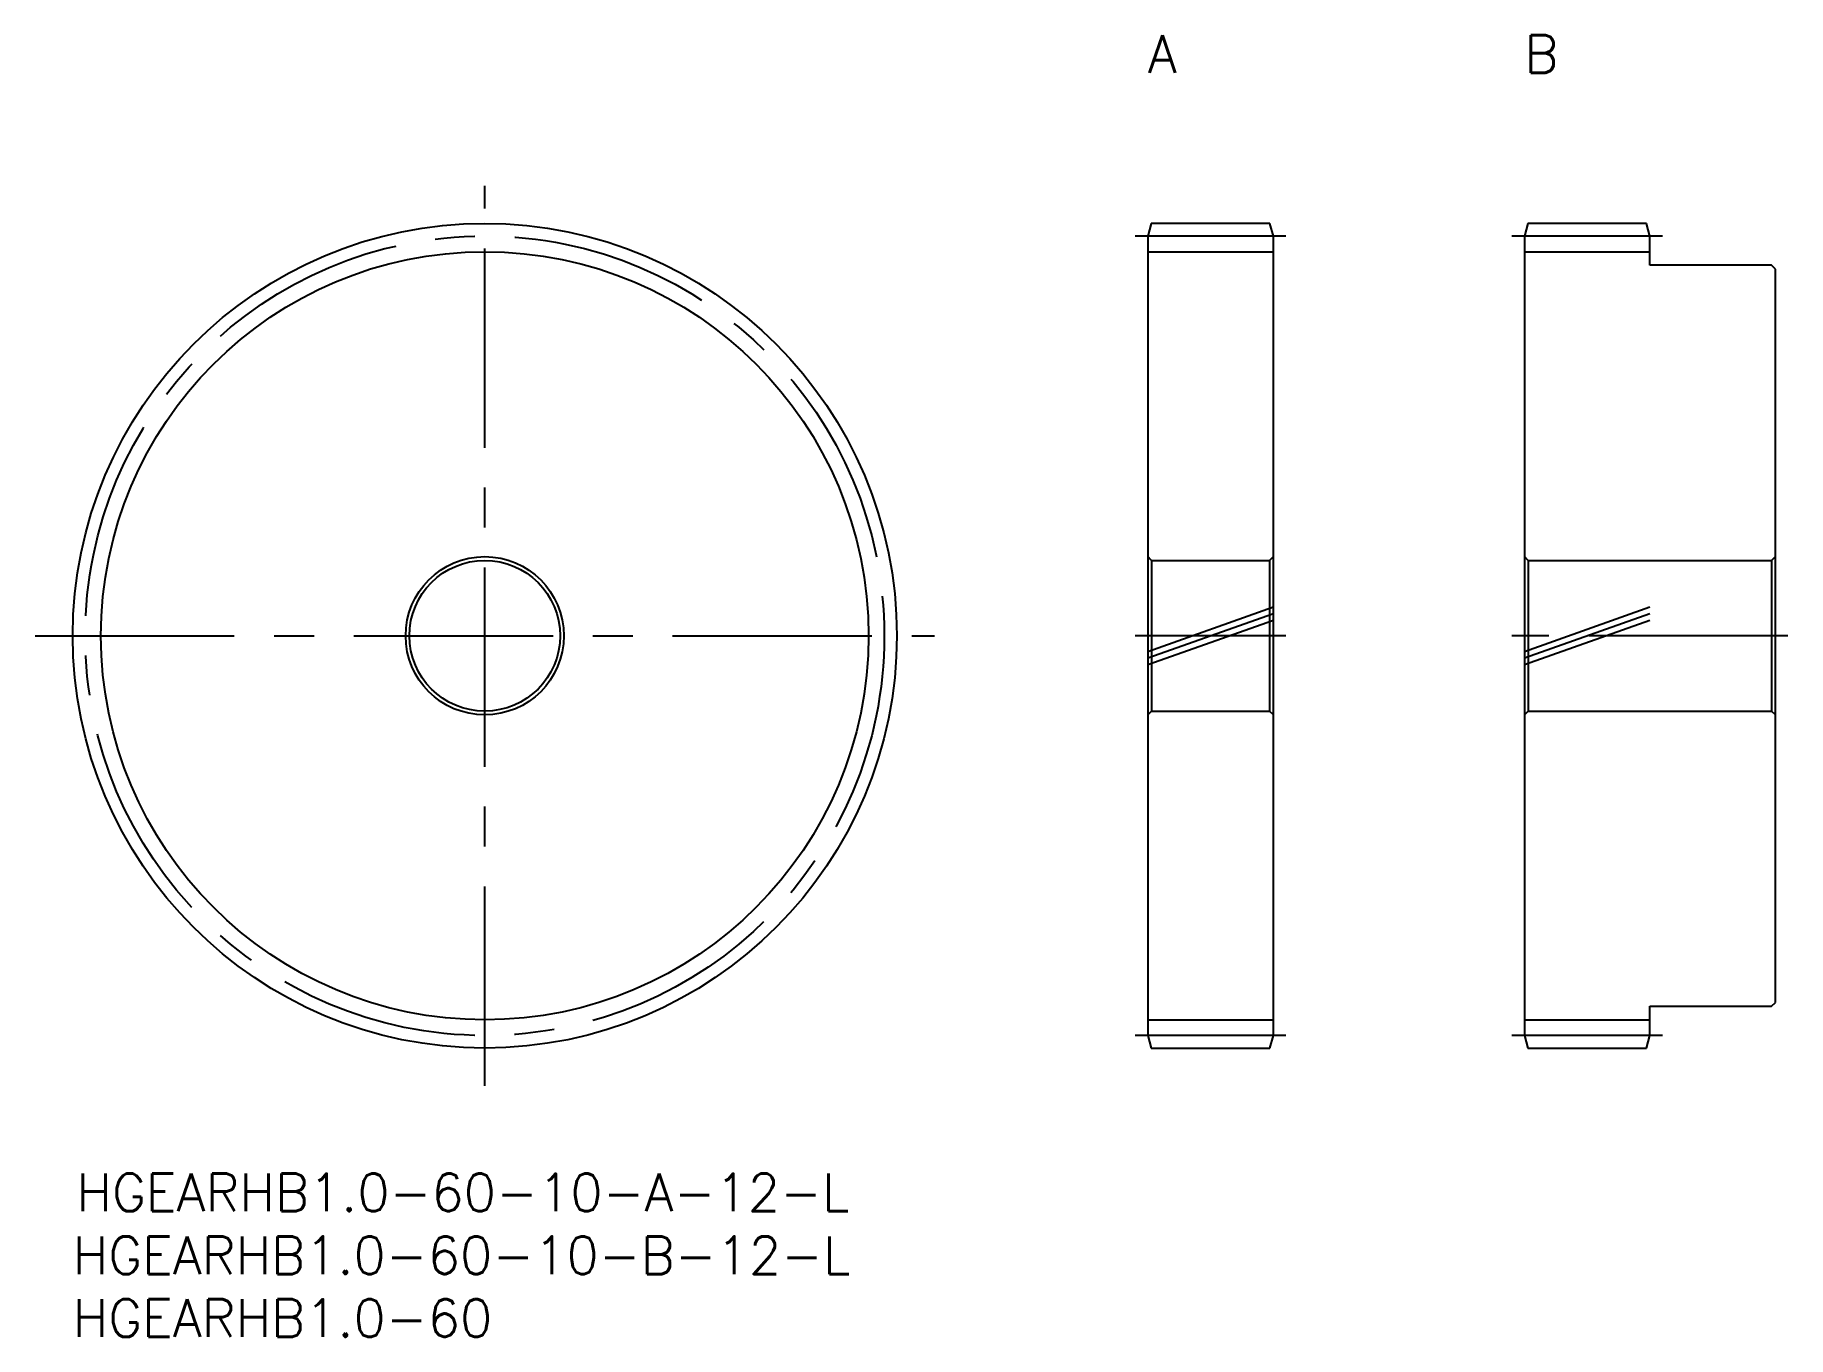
# Model space of a CAD drawing. Extents: x -3 to 137, y -13 to 91.
import ezdxf

# ---------------------------------------------------------------- set-up
doc = ezdxf.new("R2010")
doc.units = 0
doc.header["$LTSCALE"] = 0.5
doc.linetypes.add('CENTER', pattern=[50.8, 31.75, -6.35, 6.35, -6.35])
doc.linetypes.add('PHANTOM', pattern=[63.5, 31.75, -6.35, 6.35, -6.35, 6.35, -6.35])
for name, color, linetype in [('MSM_CENTER', 1, 'CENTER'), ('MSM_CONTINUOUS', 7, 'CONTINUOUS'), ('MSM_IMAGINARY', 6, 'PHANTOM'), ('MSM_NARROW', 5, 'CONTINUOUS'), ('MSM_PART_NUMBER', 7, 'CONTINUOUS')]:
    doc.layers.add(name, color=color, linetype=linetype)
doc.styles.get("Standard").update_dxf_attribs({"font": 'txt.shx', "height": 1, "bigfont": 'bigfont.shx'})

# ---------------------------------------------------------------- blocks, each defined once
blk = doc.blocks.new('*U21')
at = {"layer": 'MSM_PART_NUMBER'}
blk.add_text('A', height=3, dxfattribs=at).set_placement((85.66, 87.66))
blk = doc.blocks.new('*U22')
at = {"layer": 'MSM_PART_NUMBER'}
blk.add_text('B', height=3, dxfattribs=at).set_placement((115.66, 87.66))
blk = doc.blocks.new('*U23')
at = {"layer": 'MSM_PART_NUMBER'}
blk.add_text('HGEARHB1.0-60-10-A-12-L', height=3, dxfattribs=at).set_placement((0.3, -3))
blk = doc.blocks.new('*U24')
at = {"layer": 'MSM_PART_NUMBER'}
blk.add_text('HGEARHB1.0-60-10-B-12-L', height=3, dxfattribs=at).set_placement((0, -8))
blk = doc.blocks.new('*U25')
at = {"layer": 'MSM_PART_NUMBER'}
blk.add_text('HGEARHB1.0-60', height=3, dxfattribs=at).set_placement((0, -13))

msp = doc.modelspace()

# ---------------------------------------------------------------- linework, layer by layer
at = {"layer": 'MSM_CENTER'}
for p, q in [((32.83, 7), (32.83, 78.66)), ((96.66, 74.66), (84.66, 74.66)), ((126.66, 74.66), (114.66, 74.66)), ((-3, 42.83), (68.66, 42.83)), ((96.66, 42.83), (84.66, 42.83)), ((136.66, 42.83), (114.66, 42.83)), ((96.66, 11), (84.66, 11)), ((126.66, 11), (114.66, 11))]:
    msp.add_line(p, q, dxfattribs=at)
msp.add_circle((32.83, 42.83), 31.83, dxfattribs=at)
at = {"layer": 'MSM_CONTINUOUS'}
for p, q in [((85.93, 75.66), (85.66, 74.66)), ((95.39, 75.66), (85.93, 75.66)), ((95.66, 74.66), (95.39, 75.66)), ((115.93, 75.66), (115.66, 74.66)), ((125.39, 75.66), (115.93, 75.66)), ((125.66, 74.66), (125.39, 75.66)), ((85.66, 74.66), (85.66, 11)), ((95.66, 11), (95.66, 74.66)), ((115.66, 74.66), (115.66, 11)), ((125.66, 72.33), (125.66, 74.66)), ((85.66, 73.41), (95.66, 73.41)), ((115.66, 73.41), (125.66, 73.41)), ((135.36, 72.33), (125.66, 72.33)), ((135.66, 72.03), (135.36, 72.33)), ((135.66, 13.63), (135.66, 72.03)), ((85.96, 48.83), (85.66, 49.13)), ((95.66, 49.13), (95.36, 48.83)), ((115.96, 48.83), (115.66, 49.13)), ((135.66, 49.13), (135.36, 48.83)), ((85.96, 48.83), (85.96, 36.83)), ((85.96, 48.83), (95.36, 48.83)), ((95.36, 48.83), (95.36, 36.83)), ((115.96, 48.83), (115.96, 36.83)), ((115.96, 48.83), (135.36, 48.83)), ((135.36, 48.83), (135.36, 36.83)), ((85.96, 36.83), (85.66, 36.53)), ((85.96, 36.83), (95.36, 36.83)), ((95.66, 36.53), (95.36, 36.83)), ((115.96, 36.83), (115.66, 36.53)), ((115.96, 36.83), (135.36, 36.83)), ((135.66, 36.53), (135.36, 36.83)), ((125.66, 11), (125.66, 13.33)), ((125.66, 13.33), (135.36, 13.33)), ((135.36, 13.33), (135.66, 13.63)), ((85.66, 12.25), (95.66, 12.25)), ((115.66, 12.25), (125.66, 12.25)), ((85.66, 11), (85.93, 10)), ((85.93, 10), (95.39, 10)), ((95.39, 10), (95.66, 11)), ((115.66, 11), (115.93, 10)), ((115.93, 10), (125.39, 10)), ((125.39, 10), (125.66, 11))]:
    msp.add_line(p, q, dxfattribs=at)
for radius in [32.83, 6.3, 6]:
    msp.add_circle((32.83, 42.83), radius, dxfattribs=at)
at = {"layer": 'MSM_IMAGINARY'}
for p, q in [((85.66, 41.59), (95.66, 45.13)), ((115.66, 41.59), (125.66, 45.13)), ((85.66, 41.06), (95.66, 44.6)), ((85.66, 40.53), (95.66, 44.07)), ((115.66, 41.06), (125.66, 44.6)), ((115.66, 40.53), (125.66, 44.07))]:
    msp.add_line(p, q, dxfattribs=at)
at = {"layer": 'MSM_NARROW'}
msp.add_circle((32.83, 42.83), 30.58, dxfattribs=at)

# ---------------------------------------------------------------- block references
at = {"layer": 'MSM_CONTINUOUS'}
for name in ['*U21', '*U22', '*U23', '*U24', '*U25']:
    msp.add_blockref(name, (0, 0), dxfattribs=at)

doc.saveas('drawing.dxf')
